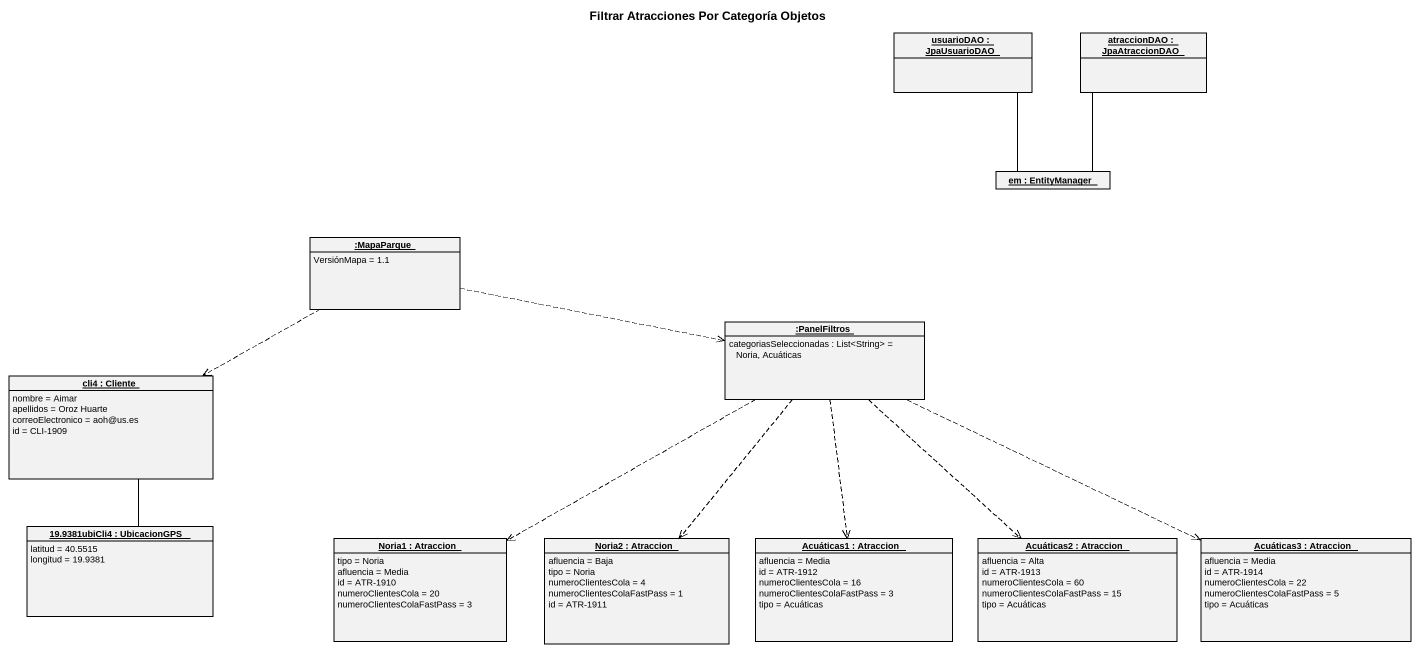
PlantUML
@startuml
title Filtrar Atracciones Por Categoría Objetos
hide circle
hide empty members
object "usuarioDAO : JpaUsuarioDAO" as usuarioDAO
object "atraccionDAO : JpaAtraccionDAO" as atraccionDAO
object "em : EntityManager" as em
object ":MapaParque" as MapaParque {
  VersiónMapa = 1.1
}
object ":PanelFiltros" as PanelFiltros {
  categoriasSeleccionadas : List<String> = Noria, Acuáticas
}
object "cli4 : Cliente" as cli4 {
  nombre = Aimar
  apellidos = Oroz Huarte
  correoElectronico = aoh@us.es
  id = CLI-1909
}
object "19.9381ubiCli4 : UbicacionGPS" as o19_9381ubiCli4 {
  latitud = 40.5515
  longitud = 19.9381
}
object "Noria1 : Atraccion" as Noria1 {
  tipo = Noria
  afluencia = Media
  id = ATR-1910
  numeroClientesCola = 20
  numeroClientesColaFastPass = 3
}
object "Noria2 : Atraccion" as Noria2 {
  afluencia = Baja
  tipo = Noria
  numeroClientesCola = 4
  numeroClientesColaFastPass = 1
  id = ATR-1911
}
object "Acuáticas1 : Atraccion" as Acuáticas1 {
  afluencia = Media
  id = ATR-1912
  numeroClientesCola = 16
  numeroClientesColaFastPass = 3
  tipo = Acuáticas
}
object "Acuáticas2 : Atraccion" as Acuáticas2 {
  afluencia = Alta
  id = ATR-1913
  numeroClientesCola = 60
  numeroClientesColaFastPass = 15
  tipo = Acuáticas
}
object "Acuáticas3 : Atraccion" as Acuáticas3 {
  afluencia = Media
  id = ATR-1914
  numeroClientesCola = 22
  numeroClientesColaFastPass = 5
  tipo = Acuáticas
}
usuarioDAO -- em
atraccionDAO -- em
MapaParque .right.> PanelFiltros
MapaParque .left.> cli4
PanelFiltros .left.> Noria1
PanelFiltros ..> Noria2
PanelFiltros ..> Acuáticas1
PanelFiltros ..> Acuáticas2
PanelFiltros .right.> Acuáticas3
cli4 -- o19_9381ubiCli4
@enduml
